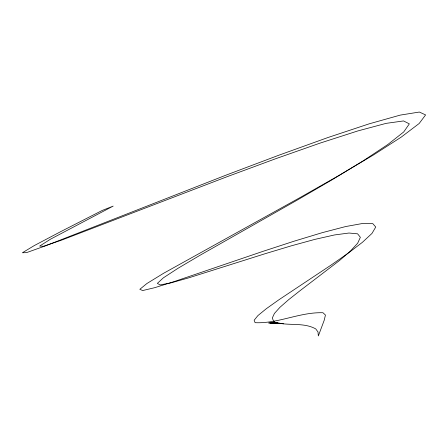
<?xml version="1.0" encoding="UTF-8"?>
<svg xmlns="http://www.w3.org/2000/svg" width="448" height="448" viewBox="0 0 448 448"><rect width="100%" height="100%" fill="white"/><g stroke="black" fill="none" stroke-linecap="round" stroke-linejoin="round"><path stroke-width="0.67" d="M268.464 323.002L276.741 322.93M269.366 322.991L277.491 323.03L270.262 322.974L281.254 323.518L274.753 322.907L282.005 323.618L275.649 322.896L282.755 323.714M279.082 323.221C291.206 325.511 304.646 322.655 315.773 328.927L318.013 332.013L318.338 335.955L324.201 320.292L325.444 315.05L322.98 312.743C299.93 311.959 278.113 323.792 255.102 322.683L254.145 320.247L257.897 315.599L266.308 308.717L278.908 299.768L331.05 265.098L348.18 253.176L362.348 242.362L371.974 233.43L375.749 227.024L372.781 223.619L362.673 223.468L345.626 226.559L322.42 232.618L294.392 241.097L263.374 251.216L174.983 281.31L154.84 287.655L142.688 290.545L139.826 289.302L146.866 283.545L163.682 273.23L299.891 197.663L338.789 175.56L373.542 154.918L401.19 137.144L419.182 123.486L425.6 114.912L419.356 112.045L400.277 115.097L369.186 123.833L327.852 137.564L278.897 155.198L225.635 175.297L45.668 245.795L26.46 252.65L22.4 252.756L34.199 245.622L61.398 231.28L102.284 210.42L113.165 206.108L50.439 239.215L39.682 246.07L43.54 246.254L61.331 240.229L226.649 176.865L275.363 158.844L320.074 143.108L357.778 130.956L386.126 123.362L403.542 120.938L409.343 123.866L403.726 131.942L387.733 144.581L363.121 160.877L332.22 179.71L297.718 199.808L200.29 255.119L177.873 268.374L163.318 277.872L157.366 283.366L160.065 284.922L170.811 282.912L188.418 277.945L264.639 253.865L291.11 245.89L314.916 239.372L334.561 234.942L348.981 233.027L357.605 233.822L360.366 237.3L357.683 243.197L350.386 251.098L339.606 260.439L299.93 290.786L288.602 299.723L279.905 307.356L274.411 313.46L272.322 317.985L273.482 321.037L274.618 321.563M276.55 322.879L277.928 323.07M279.468 323.182L283.511 323.814"/></g></svg>
